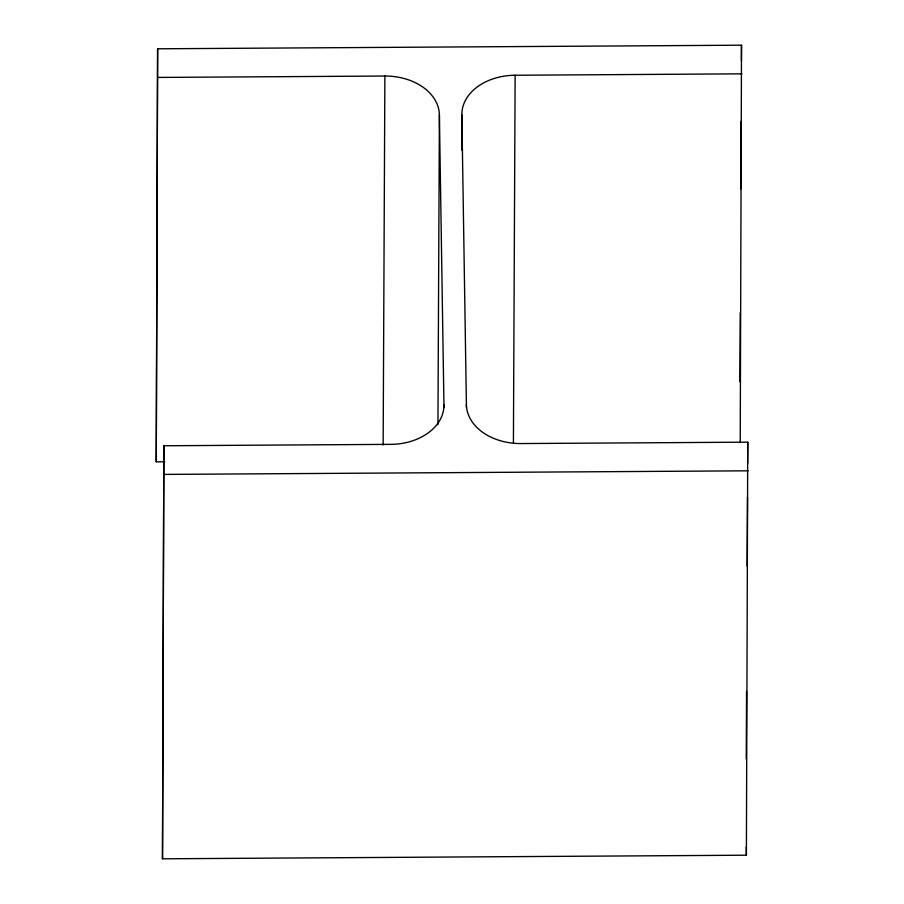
<?xml version="1.0" encoding="UTF-8"?>
<svg xmlns="http://www.w3.org/2000/svg" width="904" height="904" viewBox="0 0 904 904"><rect width="100%" height="100%" fill="white"/><g stroke="black" fill="none" stroke-linecap="round" stroke-linejoin="round"><path stroke-width="1.36" d="M740.229 442.757L741.506 45.2L157.612 48.793L156.256 461.831L164.709 461.774M156.256 461.831L157.612 48.793M158.064 77.439L384.878 76.038A53.901 39.29 0.3 0 1 439.4 115L443.943 404.743A53.901 39.29 0.3 0 1 390.664 444.361L163.85 445.762L162.494 858.8L746.388 855.207L747.744 442.169L520.919 443.559A53.901 39.29 0.3 0 1 466.407 404.608L461.854 114.864A53.901 39.29 0.3 0 1 515.133 75.247L741.958 73.845M162.494 858.8L163.85 445.762M383.149 444.949L384.878 76.038M437.943 424.767L439.4 115M443.932 407.557L443.943 404.743M461.684 150.064L461.854 114.864M466.396 407.421L466.407 404.608M513.415 442.734L515.133 75.247M739.924 381.725L740.252 312.727M740.828 188.823L741.144 121.238M741.427 60.692L741.506 45.2M746.252 758.976L746.568 691.39M747.156 566.073L747.484 497.087M747.642 463.289L747.744 442.169M164.302 474.408L748.184 470.814M746.263 847.025L746.388 855.207"/></g></svg>
